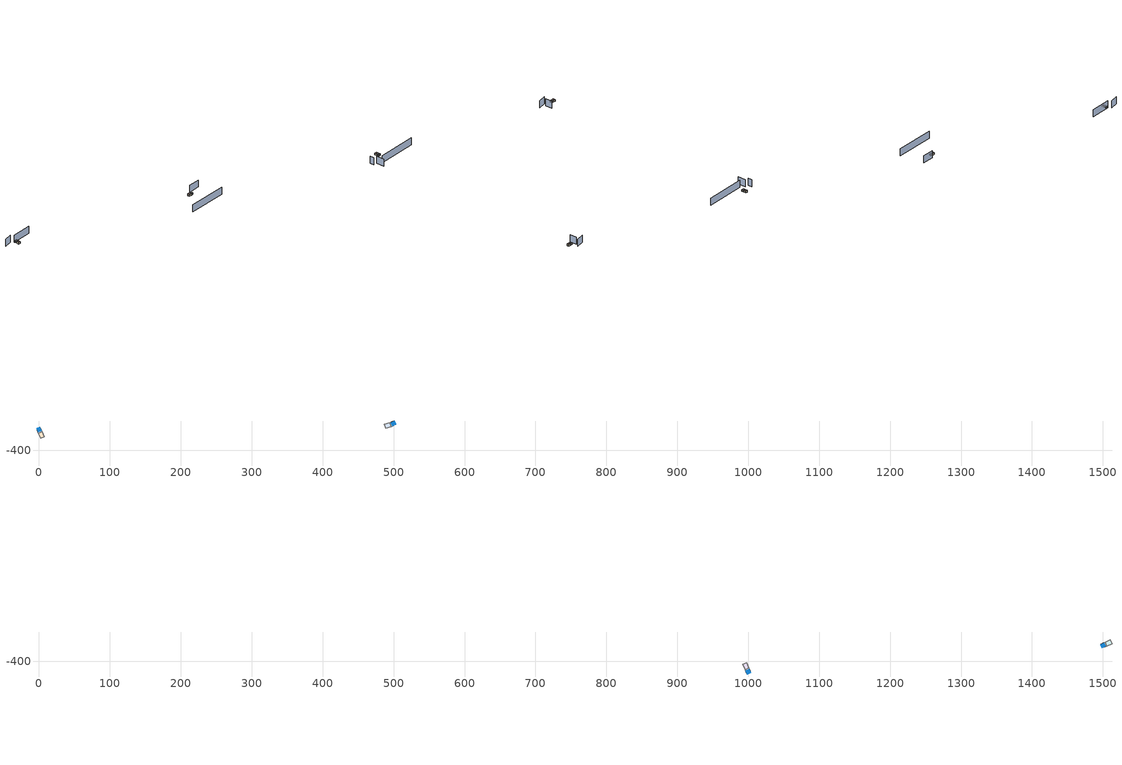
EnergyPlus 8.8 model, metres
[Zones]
0Perim
 floor adiabatic (115mmSandLimeBrick): 2.79,-369.23 4.58,-373.36 -0.92,-375.75 -2.71,-371.61 z0
 wall outside (U0-5): 2.79,-369.23 -2.71,-371.61 z0:4.64
 wall to 0Core (115mmSandLimeBrick): -0.92,-375.75 4.58,-373.36 z0:4.64
 wall adiabatic (115mmSandLimeBrick): -2.71,-371.61 -0.92,-375.75 / 4.58,-373.36 2.79,-369.23 z0:4.64
 window (Single): 2.7,-369.27 -2.62,-371.57 z0.85:3.73
 ceiling adiabatic (115mmSandLimeBrick): 2.79,-369.23 -2.71,-371.61 -1.82,-373.68 3.69,-371.3 z4.64
 roof outside (U0-4): 3.69,-371.3 -1.82,-373.68 -0.92,-375.75 4.58,-373.36 z4.64
0Core
 floor adiabatic (115mmSandLimeBrick): 4.58,-373.36 7.77,-380.73 2.26,-383.11 -0.92,-375.75 z0
 wall adiabatic (115mmSandLimeBrick): -0.92,-375.75 2.26,-383.11 7.77,-380.73 4.58,-373.36 z0:4.64
 ceiling adiabatic (115mmSandLimeBrick): 4.58,-373.36 -0.92,-375.75 0.67,-379.43 6.18,-377.04 z4.64
 roof outside (U0-4): 6.18,-377.04 0.67,-379.43 2.26,-383.11 7.77,-380.73 z4.64
1Perim
 floor adiabatic (115mmSandLimeBrick): 500.93,-364.75 496.69,-366.28 494.65,-360.64 498.89,-359.11 z0
 wall outside (U0-5): 500.93,-364.75 498.89,-359.11 z0:4.64
 wall to 1Core (115mmSandLimeBrick): 494.65,-360.64 496.69,-366.28 z0:4.64
 wall adiabatic (115mmSandLimeBrick): 498.89,-359.11 494.65,-360.64 / 496.69,-366.28 500.93,-364.75 z0:4.64
 window (Single): 500.89,-364.65 498.92,-359.2 z0.85:3.73
 ceiling adiabatic (115mmSandLimeBrick): 500.93,-364.75 498.89,-359.11 496.77,-359.87 498.81,-365.51 z4.64
 roof outside (U0-4): 498.81,-365.51 496.77,-359.87 494.65,-360.64 496.69,-366.28 z4.64
1Core
 floor adiabatic (115mmSandLimeBrick): 496.69,-366.28 489.14,-369.01 487.1,-363.36 494.65,-360.64 z0
 wall adiabatic (115mmSandLimeBrick): 494.65,-360.64 487.1,-363.36 489.14,-369.01 496.69,-366.28 z0:4.64
 ceiling adiabatic (115mmSandLimeBrick): 496.69,-366.28 494.65,-360.64 490.88,-362 492.92,-367.64 z4.64
 roof outside (U0-4): 492.92,-367.64 490.88,-362 487.1,-363.36 489.14,-369.01 z4.64
2Perim
 floor adiabatic (115mmSandLimeBrick): 997.21,-415.66 995.41,-411.53 1000.91,-409.14 1002.71,-413.27 z4.64
 wall outside (U0-5): 997.21,-415.66 1002.71,-413.27 z4.64:9.28
 wall to 2Core (115mmSandLimeBrick): 1000.91,-409.14 995.41,-411.53 z4.64:9.28
 wall adiabatic (115mmSandLimeBrick): 1002.71,-413.27 1000.91,-409.14 / 995.41,-411.53 997.21,-415.66 z4.64:9.28
 window (Single): 997.3,-415.62 1002.62,-413.31 z5.49:8.37
 ceiling adiabatic (115mmSandLimeBrick): 997.21,-415.66 1002.71,-413.27 1001.81,-411.2 996.31,-413.6 z9.28
 roof outside (U0-4): 996.31,-413.6 1001.81,-411.2 1000.91,-409.14 995.41,-411.53 z9.28
2Core
 floor adiabatic (115mmSandLimeBrick): 995.41,-411.53 992.21,-404.18 997.71,-401.78 1000.91,-409.14 z4.64
 wall adiabatic (115mmSandLimeBrick): 1000.91,-409.14 997.71,-401.78 992.21,-404.18 995.41,-411.53 z4.64:9.28
 ceiling adiabatic (115mmSandLimeBrick): 995.41,-411.53 1000.91,-409.14 999.31,-405.46 993.81,-407.85 z9.28
 roof outside (U0-4): 993.81,-407.85 999.31,-405.46 997.71,-401.78 992.21,-404.18 z9.28
3Perim
 floor adiabatic (115mmSandLimeBrick): 1498.91,-374.63 1503.04,-372.85 1505.41,-378.36 1501.28,-380.14 z4.64
 wall outside (U0-5): 1498.91,-374.63 1501.28,-380.14 z4.64:9.28
 wall to 3Core (115mmSandLimeBrick): 1505.41,-378.36 1503.04,-372.85 z4.64:9.28
 wall adiabatic (115mmSandLimeBrick): 1501.28,-380.14 1505.41,-378.36 / 1503.04,-372.85 1498.91,-374.63 z4.64:9.28
 window (Single): 1498.95,-374.72 1501.24,-380.05 z5.49:8.37
 ceiling adiabatic (115mmSandLimeBrick): 1498.91,-374.63 1501.28,-380.14 1503.35,-379.25 1500.97,-373.74 z9.28
 roof outside (U0-4): 1500.97,-373.74 1503.35,-379.25 1505.41,-378.36 1503.04,-372.85 z9.28
3Core
 floor adiabatic (115mmSandLimeBrick): 1503.04,-372.85 1510.41,-369.67 1512.79,-375.19 1505.41,-378.36 z4.64
 wall adiabatic (115mmSandLimeBrick): 1505.41,-378.36 1512.79,-375.19 1510.41,-369.67 1503.04,-372.85 z4.64:9.28
 ceiling adiabatic (115mmSandLimeBrick): 1503.04,-372.85 1505.41,-378.36 1509.1,-376.77 1506.73,-371.26 z9.28
 roof outside (U0-4): 1506.73,-371.26 1509.1,-376.77 1512.79,-375.19 1510.41,-369.67 z9.28
shading: -3.89,-370.14 47.75,-347.92 / -31.07,-378.82 -12.69,-366.97 / 565.98,-395.48 462.81,-439.88 / 497.92,-351.85 529.18,-338.4 / 971.51,-439.92 966.67,-428.68 / 991.32,-456.64 981.88,-435.05 / 1098.47,-395.48 995.3,-439.88 / 1468.72,-378.82 1487.1,-366.97 / 1494,-395.85 1486.15,-376.49 z0:20.57
[Site:GroundTemperature:BuildingSurface]
14, 14, 14, 14, 14, 14, 14, 14, 14, 14, 14, 14
[Site:GroundReflectance]
0.2, 0.2, 0.2, 0.2, 0.2, 0.2, 0.2, 0.2, 0.2, 0.2, 0.2, 0.2
[Site:GroundReflectance:SnowModifier]
1, 1
[Building]
Building: North Axis {deg}=0; Terrain=Suburbs; Loads Convergence Tolerance Value=.04; Temperature Convergence Tolerance Value {deltaC}=.4; Solar Distribution=MinimalShadowing; Maximum Number of Warmup Days=25
[Construction]
115mmSandLimeBrick: Plaster_0.005_115mmSandLimeBrick, Sand-Lime Brick_0.08_115mmSandLimeBrick, Plaster_0.08_115mmSandLimeBrick
U0-5: XPS Board_0.01_U0-5, General Concrete_0.2_U0-5
U0-4: XPS Board_0.06_U0-4, General Concrete_0.2_U0-4
Single: Generic Clear Glass 6mm_0.006_Single
[Material] Roughness=Rough; Thermal Absorptance=0.9
Name | Thickness {m} | Conductivity {W/m-K} | Density {kg/m3} | Specific Heat {J/kg-K} | Solar Absorptance | Visible Absorptance
Plaster_0.005_115mmSandLimeBrick | 0.005 | 1 | 2000 | 1130 | 0.6 | 0.6
Sand-Lime Brick_0.08_115mmSandLimeBrick | 0.08 | 0.56 | 1200 | 1000 | 0.6 | 0.6
Plaster_0.08_115mmSandLimeBrick | 0.08 | 1 | 2000 | 1130 | 0.6 | 0.6
XPS Board_0.01_U0-5 | 0.01 | 0.034 | 35 | 1400 | 0.6 | 0.6
General Concrete_0.2_U0-5; General Concrete_0.2_U0-4 | 0.2 | 2 | 2400 | 950 | 0.7 | 0.7
XPS Board_0.06_U0-4 | 0.06 | 0.034 | 35 | 1400 | 0.6 | 0.6
[WindowMaterial:Glazing]
Generic Clear Glass 6mm_0.006_Single: Optical Data Type=SpectralAverage; Window Glass Spectral Data Set=SpectralAverage; Thickness {m}=0.006; Solar Transmittance at Normal Incidence=0.68; Front Side Solar Reflectance at Normal Incidence=0.09; Back Side Solar Reflectance at Normal Incidence=0.1; Visible Transmittance at Normal Incidence=0.81; Front Side Visible Reflectance at Normal Incidence=0.11; Back Side Visible Reflectance at Normal Incidence=0.12; Infrared Transmittance at Normal Incidence=0; Front Side Infrared Hemispherical Emissivity=0.2; Back Side Infrared Hemispherical Emissivity=0.2; Conductivity {W/m-K}=0.9; Dirt Correction Factor for Solar and Visible Transmittance=1
[EnergyManagementSystem:Sensor]
Name | Output:Variable or Output:Meter Index Key | Output:Variable or Output:Meter
OutdoorTemp | Environment | Site Outdoor Air Drybulb Temperature
OutdoorRelHumid | Environment | Site Outdoor Air Relative Humidity
USRNATVENT_0Perim; USRNATVENT_1Perim; USRNATVENT_2Perim; USRNATVENT_3Perim | AllOff | Schedule Value
[Zone] Type=1; Multiplier=1; Zone Inside Convection Algorithm=TARP; Zone Outside Convection Algorithm=DOE-2
Name | Volume {m3} | Floor Area {m2}
0Perim; 1Perim; 2Perim; 3Perim | 125.369 | 27.0207
0Core; 1Core; 2Core; 3Core | 223.422 | 48.1539
[People] Number of People Schedule=AllOn; Number of People Calculation Method=People/Area; People per Zone Floor Area {person/m2}=0.5; Fraction Radiant=0.3; Sensible Heat Fraction=AUTOCALCULATE; Carbon Dioxide Generation Rate {m3/s-W}=3.82e-08; Enable ASHRAE 55 Comfort Warnings=No; Mean Radiant Temperature Calculation Type=ZoneAveraged; Clothing Insulation Calculation Method=DynamicClothingModelASHRAE55; Thermal Comfort Model 1 Type=AdaptiveASH55
Name | Zone or ZoneList | Activity Level Schedule | Work Efficiency Schedule | Air Velocity Schedule
People 0Perim | 0Perim | 0PerimPeopleActivity | 0PerimWorkEfficiency | 0PerimAirVelocity
People 0Core | 0Core | 0CorePeopleActivity | 0CoreWorkEfficiency | 0CoreAirVelocity
People 1Perim | 1Perim | 1PerimPeopleActivity | 1PerimWorkEfficiency | 1PerimAirVelocity
People 1Core | 1Core | 1CorePeopleActivity | 1CoreWorkEfficiency | 1CoreAirVelocity
People 2Perim | 2Perim | 2PerimPeopleActivity | 2PerimWorkEfficiency | 2PerimAirVelocity
People 2Core | 2Core | 2CorePeopleActivity | 2CoreWorkEfficiency | 2CoreAirVelocity
People 3Perim | 3Perim | 3PerimPeopleActivity | 3PerimWorkEfficiency | 3PerimAirVelocity
People 3Core | 3Core | 3CorePeopleActivity | 3CoreWorkEfficiency | 3CoreAirVelocity
[ElectricEquipment] Schedule=AllOn; Design Level Calculation Method=Watts/Area; Watts per Zone Floor Area {W/m2}=35; Fraction Latent=0; Fraction Radiant=.2; Fraction Lost=0
Name | Zone or ZoneList
0Perim Equipment 1 | 0Perim
0Core Equipment 1 | 0Core
1Perim Equipment 1 | 1Perim
1Core Equipment 1 | 1Core
2Perim Equipment 1 | 2Perim
2Core Equipment 1 | 2Core
3Perim Equipment 1 | 3Perim
3Core Equipment 1 | 3Core
[Lights] Schedule=AllOn; Design Level Calculation Method=Watts/Area; Watts per Zone Floor Area {W/m2}=15; Return Air Fraction=0; Fraction Radiant=.42; Fraction Visible=.18; Fraction Replaceable=1
Name | Zone or ZoneList
0Perim General lighting | 0Perim
0Core General lighting | 0Core
1Perim General lighting | 1Perim
1Core General lighting | 1Core
2Perim General lighting | 2Perim
2Core General lighting | 2Core
3Perim General lighting | 3Perim
3Core General lighting | 3Core
[ZoneControl:Thermostat]
Name | Zone or ZoneList | Control Type Schedule | Control 1
0Perim Thermostat | 0Perim | 0PerimZoneControlTypeSched | Dual Setpoint - Zone 0Perim
0Core Thermostat | 0Core | 0CoreZoneControlTypeSched | Dual Setpoint - Zone 0Core
1Perim Thermostat | 1Perim | 1PerimZoneControlTypeSched | Dual Setpoint - Zone 1Perim
1Core Thermostat | 1Core | 1CoreZoneControlTypeSched | Dual Setpoint - Zone 1Core
2Perim Thermostat | 2Perim | 2PerimZoneControlTypeSched | Dual Setpoint - Zone 2Perim
2Core Thermostat | 2Core | 2CoreZoneControlTypeSched | Dual Setpoint - Zone 2Core
3Perim Thermostat | 3Perim | 3PerimZoneControlTypeSched | Dual Setpoint - Zone 3Perim
3Core Thermostat | 3Core | 3CoreZoneControlTypeSched | Dual Setpoint - Zone 3Core
[ThermostatSetpoint:DualSetpoint]
Name | Heating Setpoint Temperature Schedule | Cooling Setpoint Temperature Schedule
Dual Setpoint - Zone 0Perim | 0PerimHeating_SP_Sch | 0PerimCooling_SP_Sch
Dual Setpoint - Zone 0Core | 0CoreHeating_SP_Sch | 0CoreCooling_SP_Sch
Dual Setpoint - Zone 1Perim | 1PerimHeating_SP_Sch | 1PerimCooling_SP_Sch
Dual Setpoint - Zone 1Core | 1CoreHeating_SP_Sch | 1CoreCooling_SP_Sch
Dual Setpoint - Zone 2Perim | 2PerimHeating_SP_Sch | 2PerimCooling_SP_Sch
Dual Setpoint - Zone 2Core | 2CoreHeating_SP_Sch | 2CoreCooling_SP_Sch
Dual Setpoint - Zone 3Perim | 3PerimHeating_SP_Sch | 3PerimCooling_SP_Sch
Dual Setpoint - Zone 3Core | 3CoreHeating_SP_Sch | 3CoreCooling_SP_Sch
[Zone equipment]
0Perim: 0Perim Ideal Loads Air
0Core: 0Core Ideal Loads Air
1Perim: 1Perim Ideal Loads Air
1Core: 1Core Ideal Loads Air
2Perim: 2Perim Ideal Loads Air
2Core: 2Core Ideal Loads Air
3Perim: 3Perim Ideal Loads Air
3Core: 3Core Ideal Loads Air
[ZoneHVAC:IdealLoadsAirSystem] Maximum Heating Supply Air Temperature {C}=30; Minimum Cooling Supply Air Temperature {C}=18; Maximum Heating Supply Air Humidity Ratio {kgWater/kgDryAir}=0.01; Minimum Cooling Supply Air Humidity Ratio {kgWater/kgDryAir}=0.008; Heating Limit=NoLimit; Maximum Heating Air Flow Rate {m3/s}=100; Cooling Limit=NoLimit; Maximum Cooling Air Flow Rate {m3/s}=100; Heating Availability Schedule=AllOn; Cooling Availability Schedule=AllOn; Dehumidification Control Type=None; Humidification Control Type=None; Demand Controlled Ventilation Type=OccupancySchedule; Outdoor Air Economizer Type=NoEconomizer; Heat Recovery Type=None; Sensible Heat Recovery Effectiveness=0.7; Latent Heat Recovery Effectiveness=0.65
Name | Design Specification Outdoor Air Object
0Perim Ideal Loads Air | 0PerimMinFreshAir
0Core Ideal Loads Air | 0CoreMinFreshAir
1Perim Ideal Loads Air | 1PerimMinFreshAir
1Core Ideal Loads Air | 1CoreMinFreshAir
2Perim Ideal Loads Air | 2PerimMinFreshAir
2Core Ideal Loads Air | 2CoreMinFreshAir
3Perim Ideal Loads Air | 3PerimMinFreshAir
3Core Ideal Loads Air | 3CoreMinFreshAir
[DesignSpecification:OutdoorAir] Outdoor Air Method=Sum; Outdoor Air Flow per Person {m3/s-person}=0.002; Outdoor Air Flow per Zone Floor Area {m3/s-m2}=0.002; Outdoor Air Schedule=AllOn
0PerimMinFreshAir; 0CoreMinFreshAir; 1PerimMinFreshAir; 1CoreMinFreshAir; 2PerimMinFreshAir; 2CoreMinFreshAir; 3PerimMinFreshAir; 3CoreMinFreshAir
[ZoneVentilation:DesignFlowRate] Schedule=AllOn; Design Flow Rate Calculation Method=AirChanges/Hour; Air Changes per Hour {1/hr}=0; Ventilation Type=NATURAL; Fan Pressure Rise {Pa}=0; Fan Total Efficiency=1; Constant Term Coefficient=1; Temperature Term Coefficient=0; Velocity Term Coefficient=0; Velocity Squared Term Coefficient=0; Minimum Indoor Temperature {C}=18; Delta Temperature {deltaC}=1; Maximum Wind Speed {m/s}=40
Name | Zone or ZoneList
0Perim ScheduledVent | 0Perim
1Perim ScheduledVent | 1Perim
2Perim ScheduledVent | 2Perim
3Perim ScheduledVent | 3Perim
[EnergyManagementSystem:Actuator] Actuated Component Type=Schedule:Constant; Actuated Component Control Type=Schedule Value
Name | Actuated Component Unique
NATVENT_AVAIL_SCHED_ACTUATOR_0Perim | NATVENT_AVAIL_SCHED_0Perim
NATVENT_AVAIL_SCHED_ACTUATOR_1Perim | NATVENT_AVAIL_SCHED_1Perim
NATVENT_AVAIL_SCHED_ACTUATOR_2Perim | NATVENT_AVAIL_SCHED_2Perim
NATVENT_AVAIL_SCHED_ACTUATOR_3Perim | NATVENT_AVAIL_SCHED_3Perim
[EnergyManagementSystem:ProgramCallingManager]
My 0Perim_Setpoint_Schedule_Calculator_Example: BeginTimestepBeforePredictor; 0Perim_ErlEnforceBinary
My 1Perim_Setpoint_Schedule_Calculator_Example: BeginTimestepBeforePredictor; 1Perim_ErlEnforceBinary
My 2Perim_Setpoint_Schedule_Calculator_Example: BeginTimestepBeforePredictor; 2Perim_ErlEnforceBinary
My 3Perim_Setpoint_Schedule_Calculator_Example: BeginTimestepBeforePredictor; 3Perim_ErlEnforceBinary
[EnergyManagementSystem:Program]
0Perim_ErlEnforceBinary: IF (USRNATVENT_0Perim > 0); Set NATVENT_AVAIL_SCHED_ACTUATOR_0Perim = 1; ELSE; Set NATVENT_AVAIL_SCHED_ACTUATOR_0Perim = 0; ENDIF
1Perim_ErlEnforceBinary: IF (USRNATVENT_1Perim > 0); Set NATVENT_AVAIL_SCHED_ACTUATOR_1Perim = 1; ELSE; Set NATVENT_AVAIL_SCHED_ACTUATOR_1Perim = 0; ENDIF
2Perim_ErlEnforceBinary: IF (USRNATVENT_2Perim > 0); Set NATVENT_AVAIL_SCHED_ACTUATOR_2Perim = 1; ELSE; Set NATVENT_AVAIL_SCHED_ACTUATOR_2Perim = 0; ENDIF
3Perim_ErlEnforceBinary: IF (USRNATVENT_3Perim > 0); Set NATVENT_AVAIL_SCHED_ACTUATOR_3Perim = 1; ELSE; Set NATVENT_AVAIL_SCHED_ACTUATOR_3Perim = 0; ENDIF
[ZoneVentilation:WindandStackOpenArea] Opening Area {m2}=13.3625; Opening Effectiveness=0; Effective Angle {deg}=0; Height Difference {m}=0.719961; Discharge Coefficient for Opening=0.6; Minimum Indoor Temperature {C}=24; Maximum Indoor Temperature {C}=100; Delta Temperature {deltaC}=1; Minimum Outdoor Temperature {C}=22; Maximum Outdoor Temperature {C}=26; Maximum Wind Speed {m/s}=40
Name | Zone | Opening Area Fraction Schedule
0PerimNatVent_Buoy | 0Perim | NATVENT_AVAIL_SCHED_0Perim
1PerimNatVent_Buoy | 1Perim | NATVENT_AVAIL_SCHED_1Perim
2PerimNatVent_Buoy | 2Perim | NATVENT_AVAIL_SCHED_2Perim
3PerimNatVent_Buoy | 3Perim | NATVENT_AVAIL_SCHED_3Perim
[ZoneInfiltration:DesignFlowRate] Schedule=On; Design Flow Rate Calculation Method=AirChanges/Hour; Air Changes per Hour {1/hr}=2; Constant Term Coefficient=1; Temperature Term Coefficient=0; Velocity Term Coefficient=0; Velocity Squared Term Coefficient=0
Name | Zone or ZoneList
0PerimInfiltration | 0Perim
1PerimInfiltration | 1Perim
2PerimInfiltration | 2Perim
3PerimInfiltration | 3Perim
[WaterUse:Equipment]
Name | Peak Flow Rate {m3/s} | Flow Rate Fraction Schedule | Target Temperature Schedule | Hot Water Supply Temperature Schedule | Cold Water Supply Temperature Schedule
DHW 0Perim | 0 | equipOffice | DHW Supply Temperature 0Perim | DHW Supply Temperature 0Perim | DHW Mains Temperature 0Perim
DHW 0Core | 4.01283e-05 | 60HrWk | DHW Supply Temperature 0Core | DHW Supply Temperature 0Core | DHW Mains Temperature 0Core
DHW 1Perim | 0 | equipOffice | DHW Supply Temperature 1Perim | DHW Supply Temperature 1Perim | DHW Mains Temperature 1Perim
DHW 1Core | 4.01283e-05 | 60HrWk | DHW Supply Temperature 1Core | DHW Supply Temperature 1Core | DHW Mains Temperature 1Core
DHW 2Perim | 0 | equipOffice | DHW Supply Temperature 2Perim | DHW Supply Temperature 2Perim | DHW Mains Temperature 2Perim
DHW 2Core | 4.01283e-05 | 60HrWk | DHW Supply Temperature 2Core | DHW Supply Temperature 2Core | DHW Mains Temperature 2Core
DHW 3Perim | 0 | equipOffice | DHW Supply Temperature 3Perim | DHW Supply Temperature 3Perim | DHW Mains Temperature 3Perim
DHW 3Core | 4.01283e-05 | 60HrWk | DHW Supply Temperature 3Core | DHW Supply Temperature 3Core | DHW Mains Temperature 3Core
[Schedule:Constant]
On: On/Off, 1
0PerimPeopleActivity; 0CorePeopleActivity; 1PerimPeopleActivity; 1CorePeopleActivity; 2PerimPeopleActivity; 2CorePeopleActivity; 3PerimPeopleActivity; 3CorePeopleActivity: Any Number, 125.28
0PerimAirVelocity; 0CoreAirVelocity; 1PerimAirVelocity; 1CoreAirVelocity; 2PerimAirVelocity; 2CoreAirVelocity; 3PerimAirVelocity; 3CoreAirVelocity: Any Number, 0.2
0PerimWorkEfficiency; 0CoreWorkEfficiency; 1PerimWorkEfficiency; 1CoreWorkEfficiency; 2PerimWorkEfficiency; 2CoreWorkEfficiency; 3PerimWorkEfficiency; 3CoreWorkEfficiency: Any Number, 0
0PerimHeating_SP_Sch; 0PerimCooling_SP_Sch; 0CoreHeating_SP_Sch; 0CoreCooling_SP_Sch; 1PerimHeating_SP_Sch; 1PerimCooling_SP_Sch; 1CoreHeating_SP_Sch; 1CoreCooling_SP_Sch; 2PerimHeating_SP_Sch; 2PerimCooling_SP_Sch; 2CoreHeating_SP_Sch; 2CoreCooling_SP_Sch; 3PerimHeating_SP_Sch; 3PerimCooling_SP_Sch; 3CoreHeating_SP_Sch; 3CoreCooling_SP_Sch: Temperature, 24
0PerimZoneControlTypeSched; 0CoreZoneControlTypeSched; 1PerimZoneControlTypeSched; 1CoreZoneControlTypeSched; 2PerimZoneControlTypeSched; 2CoreZoneControlTypeSched; 3PerimZoneControlTypeSched; 3CoreZoneControlTypeSched: Any Number, 4
NATVENT_AVAIL_SCHED_0Perim; NATVENT_AVAIL_SCHED_1Perim; NATVENT_AVAIL_SCHED_2Perim; NATVENT_AVAIL_SCHED_3Perim: Fraction, 1
DHW Supply Temperature 0Perim; DHW Supply Temperature 0Core; DHW Supply Temperature 1Perim; DHW Supply Temperature 1Core; DHW Supply Temperature 2Perim; DHW Supply Temperature 2Core; DHW Supply Temperature 3Perim; DHW Supply Temperature 3Core: Temperature, 65
DHW Mains Temperature 0Perim; DHW Mains Temperature 0Core; DHW Mains Temperature 1Perim; DHW Mains Temperature 1Core; DHW Mains Temperature 2Perim; DHW Mains Temperature 2Core; DHW Mains Temperature 3Perim; DHW Mains Temperature 3Core: Temperature, 10
[Schedule:Year]
AllOn: AllOn, 1, 1, 12, 31
equipOffice: equipOffice, 1, 1, 12, 31
AllOff: AllOff, 1, 1, 12, 31
60HrWk: 60HrWk, 1, 1, 12, 31
[Schedule:Week:Daily]
AllOn: AllOn, AllOn, AllOn, AllOn, AllOn, AllOn, AllOn, AllOn, AllOn, AllOn, AllOn, AllOn
equipOffice: equipOfficeWeekEnd, equipOffice, equipOffice, equipOffice, equipOffice, equipOffice, equipOfficeWeekEnd, equipOfficeWeekEnd, equipOffice, equipOffice, equipOffice, equipOffice
AllOff: AllOff, AllOff, AllOff, AllOff, AllOff, AllOff, AllOff, AllOff, AllOff, AllOff, AllOff, AllOff
60HrWk: 60HrWkDay, 60HrWkDay, 60HrWkDay, 60HrWkDay, 60HrWkDay, 60HrWkDay, 60HrWkDay, 60HrWkDay, 60HrWkDay, 60HrWkDay, 60HrWkDay, 60HrWkDay
[Schedule:Day:Hourly]
AllOn: 1, 1, 1, 1, 1, 1, 1, 1, 1, 1, 1, 1, 1, 1, 1, 1, 1, 1, 1, 1, 1, 1, 1, 1
equipOffice; equipOfficeWeekEnd: 0.1, 0.1, 0.1, 0.1, 0.1, 0.1, 0.1, 0.2, 0.4, 0.6, 0.8, 0.8, 0.4, 0.6, 0.8, 0.8, 0.4, 0.2, 0.1, 0.1, 0.1, 0.1, 0.1, 0.1
AllOff: 0, 0, 0, 0, 0, 0, 0, 0, 0, 0, 0, 0, 0, 0, 0, 0, 0, 0, 0, 0, 0, 0, 0, 0
60HrWkDay: 0.2, 0.2, 0.2, 0.2, 0.2, 0.2, 0.2, 0.4, 0.8, 0.8, 1, 1, 0.8, 1, 1, 1, 0.8, 0.4, 0.2, 0.2, 0.2, 0.2, 0.2, 0.2
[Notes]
----  This file was generated with Archsim v.4.0.2.17
-------------------------ERL SENSORS--------------------------
115mmSandLimeBrick GasType: Partition
